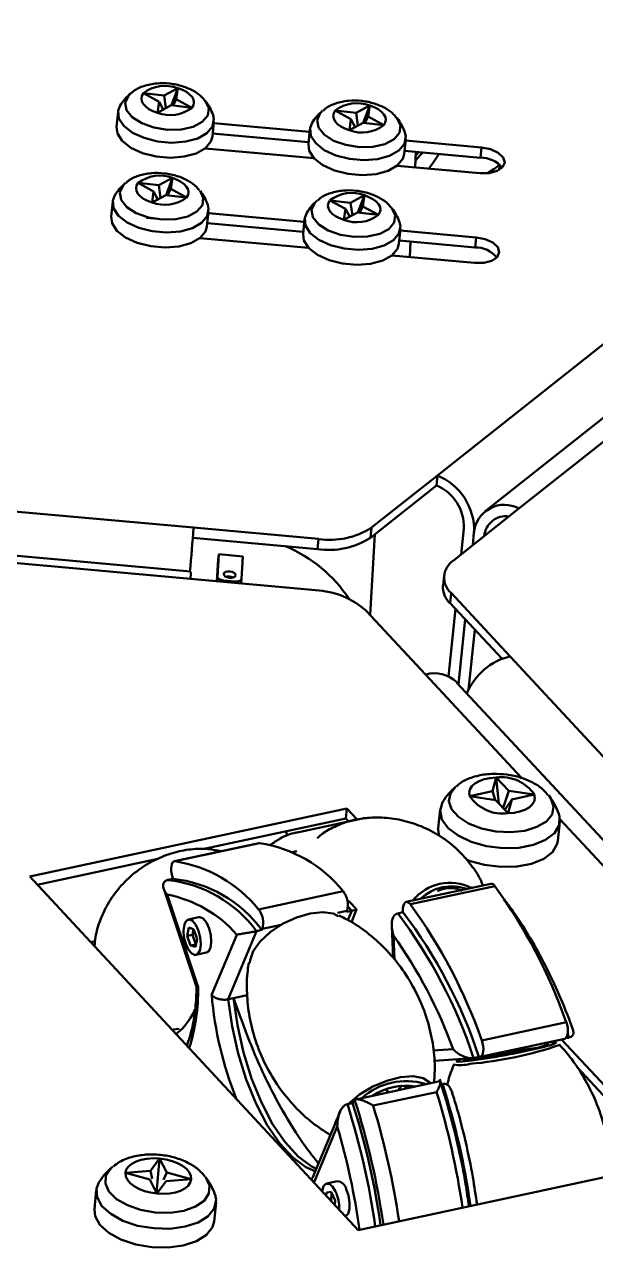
# Model space of a CAD drawing. Header units: millimetres. Extents: x 263 to 2983, y 441 to 2500.
# Drawn here: x 2174.6 to 2222, y 1738.3 to 1839.8 of the extents above; entities that cross this region are included whole.
import ezdxf

# ---------------------------------------------------------------- set-up
doc = ezdxf.new("R2010")
doc.units = ezdxf.units.MM
doc.header["$LTSCALE"] = 0.5
doc.layers.add('BOL', color=7, linetype='Continuous', lineweight=50)

msp = doc.modelspace()

# ---------------------------------------------------------------- linework, layer by layer
at = {"layer": 'BOL'}
for p, q in [((2256.14, 1839.84), (2208.86, 1802.42)), ((2260.09, 1836.86), (2212.81, 1799.43)), ((2186.17, 1833.94), (2187.31, 1834.55)), ((2187.31, 1834.55), (2186.78, 1833.13)), ((2187.31, 1834.55), (2187.18, 1833.64)), ((2183.4, 1834.13), (2183.2, 1833.93)), ((2185.75, 1833.43), (2184.45, 1834.14)), ((2184.45, 1834.14), (2186.17, 1833.94)), ((2185.62, 1832.52), (2185.75, 1833.43)), ((2185.75, 1833.43), (2186.09, 1832.77)), ((2186.17, 1833.94), (2186.31, 1832.89)), ((2187.18, 1833.64), (2186.91, 1833.11)), ((2187.18, 1833.64), (2188.48, 1832.93)), ((2182.35, 1832.6), (2182.22, 1831.35)), ((2186.75, 1833.13), (2185.62, 1832.52)), ((2188.48, 1832.93), (2186.75, 1833.13)), ((2199.33, 1832.69), (2199.13, 1832.49)), ((2201.68, 1831.99), (2200.38, 1832.69)), ((2200.38, 1832.69), (2202.11, 1832.5)), ((2202.11, 1832.5), (2203.25, 1833.11)), ((2202.11, 1832.5), (2202.25, 1831.45)), ((2203.25, 1833.11), (2202.71, 1831.68)), ((2203.11, 1832.19), (2202.84, 1831.67)), ((2203.25, 1833.11), (2203.11, 1832.19)), ((2203.11, 1832.19), (2204.41, 1831.49)), ((2190.18, 1830.53), (2190.3, 1831.78)), ((2190.29, 1831.64), (2198.25, 1830.92)), ((2201.55, 1831.07), (2201.68, 1831.99)), ((2202.69, 1831.69), (2201.55, 1831.07)), ((2201.68, 1831.99), (2202.02, 1831.33)), ((2204.41, 1831.49), (2202.69, 1831.69)), ((2190.2, 1830.8), (2198.17, 1830.07)), ((2198.28, 1831.15), (2198.15, 1829.9)), ((2206.11, 1829.09), (2206.24, 1830.33)), ((2206.22, 1830.2), (2212.52, 1829.63)), ((2198.62, 1828.74), (2189.58, 1829.56)), ((2206.14, 1829.35), (2212.43, 1828.78)), ((2207.01, 1827.98), (2207.08, 1829.27)), ((2207.3, 1829.25), (2207.07, 1828.97)), ((2212.52, 1829.63), (2212.43, 1828.78)), ((2212.39, 1827.5), (2205.52, 1828.12)), ((2213.52, 1827.58), (2213.23, 1827.61)), ((2182.95, 1826.68), (2182.76, 1826.48)), ((2185.3, 1825.98), (2184.01, 1826.69)), ((2184.01, 1826.69), (2185.73, 1826.49)), ((2185.73, 1826.49), (2186.87, 1827.1)), ((2185.73, 1826.49), (2185.87, 1825.44)), ((2186.87, 1827.1), (2186.33, 1825.67)), ((2186.74, 1826.19), (2186.46, 1825.66)), ((2186.87, 1827.1), (2186.74, 1826.19)), ((2186.74, 1826.19), (2188.03, 1825.48)), ((2181.9, 1825.14), (2181.77, 1823.9)), ((2185.17, 1825.06), (2185.3, 1825.98)), ((2186.31, 1825.68), (2185.17, 1825.06)), ((2185.3, 1825.98), (2185.65, 1825.32)), ((2188.03, 1825.48), (2186.31, 1825.68)), ((2198.88, 1825.23), (2198.69, 1825.04)), ((2201.24, 1824.54), (2199.94, 1825.24)), ((2199.94, 1825.24), (2201.66, 1825.05)), ((2201.66, 1825.05), (2202.8, 1825.66)), ((2202.8, 1825.66), (2202.26, 1824.23)), ((2202.8, 1825.66), (2202.67, 1824.74)), ((2189.73, 1823.08), (2189.86, 1824.33)), ((2189.85, 1824.19), (2197.81, 1823.47)), ((2201.1, 1823.62), (2201.24, 1824.54)), ((2202.24, 1824.23), (2201.1, 1823.62)), ((2201.24, 1824.54), (2201.58, 1823.88)), ((2201.66, 1825.05), (2201.8, 1824)), ((2203.96, 1824.04), (2202.24, 1824.23)), ((2202.67, 1824.74), (2202.39, 1824.22)), ((2202.67, 1824.74), (2203.96, 1824.04)), ((2184.72, 1823.8), (2185.67, 1823.71)), ((2189.76, 1823.34), (2197.72, 1822.62)), ((2197.83, 1823.7), (2197.71, 1822.45)), ((2198.17, 1821.29), (2189.14, 1822.11)), ((2205.66, 1821.64), (2205.79, 1822.88)), ((2205.78, 1822.74), (2212.07, 1822.17)), ((2212.07, 1822.17), (2211.99, 1821.33)), ((2205.69, 1821.9), (2211.99, 1821.33)), ((2206.56, 1820.53), (2206.64, 1821.82)), ((2211.95, 1820.05), (2205.07, 1820.67)), ((2215.63, 1799.66), (2228.55, 1809.89)), ((2188.61, 1798.08), (2099, 1806.19)), ((2098.74, 1801.93), (2188.36, 1793.82)), ((2188.37, 1794.44), (2098.76, 1802.55)), ((2208.86, 1802.42), (2203.39, 1798.08)), ((2208.86, 1802.42), (2208.78, 1801.57)), ((2208.78, 1801.57), (2203.3, 1797.24)), ((2210.16, 1795.33), (2215.63, 1799.66)), ((2198.99, 1797.14), (2188.61, 1798.08)), ((2203.39, 1798.08), (2203.3, 1797.24)), ((2211.06, 1798.02), (2210.83, 1795.86)), ((2211.79, 1796.62), (2211.9, 1797.67)), ((2198.91, 1796.3), (2188.56, 1797.24)), ((2198.91, 1796.3), (2198.99, 1797.14)), ((2203.27, 1790.84), (2203.67, 1797.53)), ((2190.6, 1794.01), (2190.71, 1795.87)), ((2190.71, 1795.87), (2190.67, 1795.45)), ((2192.71, 1795.69), (2190.71, 1795.87)), ((2192.6, 1793.83), (2192.71, 1795.69)), ((2190.56, 1793.62), (2190.67, 1795.45)), ((2188.36, 1793.82), (2198.74, 1792.88)), ((2190.56, 1793.62), (2190.6, 1794.01)), ((2191.09, 1793.7), (2191.07, 1793.58)), ((2192.08, 1793.61), (2191.09, 1793.7)), ((2192.07, 1793.49), (2192.08, 1793.61)), ((2192.56, 1793.44), (2192.59, 1793.82)), ((2209.42, 1794.12), (2209.33, 1793.28)), ((2210, 1792.67), (2209.91, 1791.82)), ((2214.9, 1787.39), (2210, 1792.67)), ((2214.23, 1787.19), (2209.91, 1791.82)), ((2202.97, 1791.16), (2207.88, 1785.89)), ((2210.37, 1791.33), (2209.79, 1785.73)), ((2210.61, 1785.08), (2211.16, 1790.48)), ((2211.96, 1789.62), (2211.44, 1784.61)), ((2257.24, 1741.85), (2214.9, 1787.39)), ((2207.88, 1785.89), (2215.85, 1777.31)), ((2252.8, 1739.71), (2210.46, 1785.24)), ((2213.44, 1776.21), (2213.73, 1777.34)), ((2213.73, 1777.34), (2213.97, 1775.18)), ((2213.73, 1777.34), (2214.78, 1776.25)), ((2211.55, 1775.79), (2213.44, 1776.21)), ((2213.68, 1775.47), (2211.55, 1775.79)), ((2213.44, 1776.21), (2213.66, 1775.48)), ((2214.73, 1774.38), (2213.68, 1775.47)), ((2214.78, 1776.25), (2214.31, 1774.82)), ((2215.03, 1775.51), (2214.46, 1774.67)), ((2215.03, 1775.51), (2214.73, 1774.38)), ((2214.78, 1776.25), (2216.91, 1775.93)), ((2216.91, 1775.93), (2215.03, 1775.51)), ((2218.14, 1775.81), (2218.09, 1775.87)), ((2175.01, 1769.14), (2201.35, 1774.78)), ((2201.27, 1773.94), (2201.35, 1774.78)), ((2201.35, 1774.78), (2202.21, 1773.86)), ((2209.08, 1774.69), (2208.92, 1773.13)), ((2189.37, 1771.39), (2201.27, 1773.94)), ((2197.37, 1772.82), (2202.64, 1773.95)), ((2201.27, 1773.94), (2201.49, 1773.7)), ((2218.87, 1772.1), (2219.03, 1773.66)), ((2219.04, 1773.88), (2235.64, 1756.02)), ((2196.41, 1772.51), (2196.27, 1772.87)), ((2194.04, 1771.89), (2187.02, 1770.39)), ((2194.1, 1771.9), (2187.07, 1770.39)), ((2194.04, 1771.89), (2194.1, 1771.9)), ((2175.64, 1768.45), (2185.65, 1770.6)), ((2190.11, 1771.05), (2189.4, 1770.9)), ((2196.79, 1771.16), (2197.18, 1771.23)), ((2196.81, 1771.15), (2197.18, 1771.23)), ((2202.29, 1739.79), (2175.01, 1769.14)), ((2186.47, 1768.84), (2186.91, 1768.93)), ((2186.86, 1769.08), (2186.91, 1768.93)), ((2213.29, 1768.52), (2206.27, 1767.02)), ((2213.64, 1768.32), (2206.62, 1766.82)), ((2186.14, 1768.11), (2188.87, 1759.97)), ((2186.41, 1767.63), (2188.99, 1759.94)), ((2194.01, 1766.4), (2201.04, 1767.91)), ((2201.36, 1766.29), (2200.57, 1766.12)), ((2201.76, 1766.29), (2201.32, 1766.19)), ((2201.32, 1766.19), (2201.36, 1766.29)), ((2201.76, 1766.29), (2201.43, 1766.65)), ((2201.43, 1765.51), (2201.76, 1766.29)), ((2201.72, 1765.35), (2202.15, 1766.39)), ((2206, 1766.17), (2206, 1766.32)), ((2189.06, 1765.74), (2188.18, 1765.55)), ((2205.57, 1766.07), (2206, 1766.17)), ((2188.21, 1764.89), (2188.08, 1764.21)), ((2188.52, 1764.3), (2188.08, 1764.21)), ((2188.08, 1764.21), (2188.37, 1763.4)), ((2188.62, 1764.77), (2188.21, 1764.89)), ((2188.61, 1764.77), (2188.52, 1764.3)), ((2188.52, 1764.3), (2188.81, 1763.49)), ((2188.91, 1763.96), (2188.62, 1764.77)), ((2190.11, 1759.29), (2192.2, 1764.3)), ((2193.85, 1764.59), (2191.5, 1758.94)), ((2193.85, 1764.59), (2194.29, 1764.69)), ((2194.29, 1764.69), (2194.33, 1764.78)), ((2195.88, 1765.11), (2194.33, 1764.78)), ((2205.07, 1765.02), (2205.18, 1762.36)), ((2205.22, 1764.23), (2205.3, 1762.21)), ((2180.44, 1763.76), (2180.08, 1763.68)), ((2188.81, 1763.49), (2188.37, 1763.4)), ((2188.37, 1763.4), (2188.78, 1763.28)), ((2188.78, 1763.28), (2188.91, 1763.96)), ((2188.81, 1763.49), (2188.82, 1763.49)), ((2188.81, 1762.62), (2189.69, 1762.81)), ((2191.94, 1759.03), (2193.07, 1759.27)), ((2191.5, 1758.94), (2191.94, 1759.03)), ((2186.93, 1756.44), (2187.43, 1756.49)), ((2212.54, 1755.53), (2219.57, 1757.04)), ((2212.41, 1754.16), (2219.43, 1755.67)), ((2218.45, 1755.46), (2218.52, 1755.38)), ((2219.17, 1755.61), (2228.63, 1745.44)), ((2219.77, 1755.75), (2219.5, 1755.7)), ((2219.77, 1755.75), (2219.68, 1756.03)), ((2208.52, 1754.69), (2210.16, 1754.81)), ((2208.61, 1753.83), (2211.75, 1754.05)), ((2211.87, 1754.06), (2212.31, 1754.16)), ((2212.38, 1754.16), (2212.31, 1754.16)), ((2213.59, 1754.42), (2213.64, 1754.2)), ((2213.61, 1754.34), (2213.64, 1754.2)), ((2215.6, 1754.57), (2215.55, 1754.84)), ((2215.6, 1754.57), (2215.58, 1754.7)), ((2220.43, 1753.33), (2227.91, 1745.28)), ((2209.07, 1752.13), (2202.09, 1750.63)), ((2208.8, 1751.24), (2203.54, 1750.11)), ((2204.76, 1751.2), (2204.58, 1751.54)), ((2206.15, 1751.5), (2206.35, 1751.81)), ((2207.93, 1751.88), (2207.86, 1751.93)), ((2201.39, 1750.23), (2201.83, 1750.33)), ((2201.87, 1750.42), (2201.83, 1750.33)), ((2200.75, 1749.55), (2198.48, 1744.11)), ((2200.55, 1748.39), (2198.62, 1743.75)), ((2181.92, 1745.06), (2181.85, 1745.01)), ((2185.03, 1744.69), (2185.8, 1745.72)), ((2185.8, 1745.72), (2185.54, 1742.88)), ((2185.8, 1745.72), (2186.4, 1744.56)), ((2228.63, 1745.44), (2202.29, 1739.79)), ((2182.96, 1744.53), (2185.03, 1744.69)), ((2184.98, 1743.97), (2182.96, 1744.53)), ((2185.57, 1742.81), (2184.98, 1743.97)), ((2185.03, 1744.69), (2185.19, 1744.03)), ((2186.4, 1744.56), (2186.12, 1743.96)), ((2188.41, 1744.01), (2186.34, 1743.84)), ((2186.4, 1744.56), (2188.41, 1744.01)), ((2180.54, 1743.09), (2180.38, 1741.53)), ((2186.34, 1743.84), (2185.57, 1742.81)), ((2199.64, 1742.91), (2199.63, 1742.66)), ((2200.03, 1742.96), (2199.64, 1742.91)), ((2200.55, 1743.84), (2199.67, 1743.65)), ((2200.37, 1742.23), (2200.03, 1742.96)), ((2200.08, 1742.87), (2200.04, 1742.23)), ((2190.33, 1740.51), (2190.49, 1742.07)), ((2200.04, 1742.23), (2200.03, 1742.23)), ((2200.04, 1742.23), (2200.05, 1742.2)), ((2200.35, 1741.88), (2200.37, 1742.23))]:
    msp.add_line(p, q, dxfattribs=at)
at = {"layer": 'BOL', "flags": 128}
for points in [[(2188.48, 1832.93), (2188.6, 1833.14), (2188.65, 1833.36), (2188.61, 1833.6), (2188.49, 1833.83), (2188.29, 1834.04), (2188.02, 1834.24), (2187.69, 1834.41), (2187.31, 1834.55)], [(2183.2, 1833.93), (2182.94, 1833.35), (2183.05, 1832.73), (2183.52, 1832.14), (2184.31, 1831.64), (2185.32, 1831.28), (2186.46, 1831.1), (2187.58, 1831.13), (2188.58, 1831.35), (2189.34, 1831.76), (2189.79, 1832.29), (2189.87, 1832.9), (2189.59, 1833.49)], [(2184.45, 1834.14), (2184.33, 1833.93), (2184.28, 1833.7), (2184.32, 1833.47), (2184.44, 1833.24), (2184.64, 1833.02), (2184.91, 1832.82), (2185.24, 1832.65), (2185.62, 1832.52)], [(2182.52, 1833.11), (2182.36, 1832.69), (2182.42, 1832.05), (2182.83, 1831.42), (2183.54, 1830.86), (2184.51, 1830.42), (2185.63, 1830.13), (2186.82, 1830.03), (2187.96, 1830.12), (2188.96, 1830.39), (2189.73, 1830.82), (2190.19, 1831.37), (2190.31, 1832), (2190.23, 1832.32)], [(2199.13, 1832.49), (2198.87, 1831.91), (2198.98, 1831.29), (2199.45, 1830.7), (2200.24, 1830.19), (2201.26, 1829.84), (2202.39, 1829.66), (2203.51, 1829.69), (2204.51, 1829.91), (2205.28, 1830.31), (2205.72, 1830.85), (2205.8, 1831.46), (2205.52, 1832.05)], [(2200.38, 1832.69), (2200.26, 1832.48), (2200.21, 1832.26), (2200.25, 1832.03), (2200.37, 1831.8), (2200.57, 1831.58), (2200.84, 1831.38), (2201.17, 1831.21), (2201.55, 1831.07)], [(2204.41, 1831.49), (2204.53, 1831.7), (2204.58, 1831.92), (2204.54, 1832.15), (2204.42, 1832.38), (2204.22, 1832.6), (2203.95, 1832.8), (2203.62, 1832.97), (2203.25, 1833.11)], [(2182.22, 1831.35), (2182.29, 1830.8), (2182.7, 1830.17), (2183.41, 1829.61), (2184.38, 1829.17), (2185.5, 1828.88), (2186.69, 1828.78), (2187.83, 1828.87), (2188.83, 1829.14), (2189.6, 1829.57), (2190.06, 1830.13), (2190.18, 1830.53)], [(2198.46, 1831.67), (2198.29, 1831.25), (2198.35, 1830.61), (2198.76, 1829.98), (2199.47, 1829.42), (2200.44, 1828.97), (2201.56, 1828.69), (2202.75, 1828.59), (2203.9, 1828.67), (2204.89, 1828.95), (2205.66, 1829.38), (2206.12, 1829.93), (2206.24, 1830.56), (2206.17, 1830.87)], [(2198.15, 1829.9), (2198.22, 1829.36), (2198.63, 1828.73), (2199.35, 1828.17), (2200.31, 1827.73), (2201.44, 1827.44), (2202.62, 1827.34), (2203.77, 1827.43), (2204.76, 1827.7), (2205.53, 1828.13), (2205.99, 1828.68), (2206.11, 1829.09)], [(2207.04, 1828.55), (2207.44, 1828.99), (2207.64, 1829.22)], [(2212.52, 1829.63), (2213.28, 1829.48), (2213.91, 1829.19), (2214.32, 1828.8), (2214.45, 1828.38), (2214.27, 1827.99), (2213.82, 1827.68), (2213.16, 1827.51), (2212.39, 1827.5)], [(2208.15, 1827.88), (2208.48, 1828.32), (2208.99, 1829.09)], [(2213.03, 1827.5), (2213.55, 1827.83), (2214.03, 1828.2)], [(2182.76, 1826.48), (2182.49, 1825.9), (2182.6, 1825.28), (2183.08, 1824.69), (2183.86, 1824.19), (2184.88, 1823.83), (2186.01, 1823.65), (2187.14, 1823.68), (2188.14, 1823.9), (2188.9, 1824.31), (2189.35, 1824.84), (2189.42, 1825.45), (2189.15, 1826.04)], [(2184.01, 1826.69), (2183.88, 1826.48), (2183.84, 1826.25), (2183.88, 1826.02), (2184, 1825.79), (2184.2, 1825.57), (2184.47, 1825.37), (2184.79, 1825.2), (2185.17, 1825.06)], [(2188.03, 1825.48), (2188.16, 1825.69), (2188.2, 1825.91), (2188.16, 1826.15), (2188.04, 1826.37), (2187.84, 1826.59), (2187.57, 1826.79), (2187.25, 1826.96), (2186.87, 1827.1)], [(2182.08, 1825.66), (2181.92, 1825.24), (2181.98, 1824.6), (2182.38, 1823.97), (2183.1, 1823.41), (2184.06, 1822.97), (2185.19, 1822.68), (2186.38, 1822.58), (2187.52, 1822.66), (2188.52, 1822.94), (2189.28, 1823.37), (2189.74, 1823.92), (2189.86, 1824.55), (2189.79, 1824.86)], [(2199.94, 1825.24), (2199.81, 1825.03), (2199.77, 1824.81), (2199.81, 1824.58), (2199.93, 1824.35), (2200.13, 1824.13), (2200.4, 1823.93), (2200.73, 1823.76), (2201.1, 1823.62)], [(2203.96, 1824.04), (2204.09, 1824.25), (2204.14, 1824.47), (2204.1, 1824.7), (2203.97, 1824.93), (2203.78, 1825.15), (2203.51, 1825.35), (2203.18, 1825.52), (2202.8, 1825.66)], [(2198.01, 1824.21), (2197.85, 1823.8), (2197.91, 1823.16), (2198.31, 1822.53), (2199.03, 1821.97), (2199.99, 1821.52), (2201.12, 1821.24), (2202.31, 1821.13), (2203.45, 1821.22), (2204.45, 1821.5), (2205.21, 1821.93), (2205.67, 1822.48), (2205.79, 1823.11), (2205.72, 1823.42)], [(2198.69, 1825.04), (2198.42, 1824.46), (2198.53, 1823.84), (2199.01, 1823.25), (2199.8, 1822.74), (2200.81, 1822.38), (2201.94, 1822.21), (2203.07, 1822.24), (2204.07, 1822.46), (2204.83, 1822.86), (2205.28, 1823.4), (2205.36, 1824.01), (2205.08, 1824.6)], [(2181.77, 1823.9), (2181.85, 1823.35), (2182.25, 1822.72), (2182.97, 1822.16), (2183.93, 1821.72), (2185.06, 1821.43), (2186.25, 1821.33), (2187.39, 1821.42), (2188.39, 1821.69), (2189.15, 1822.12), (2189.61, 1822.67), (2189.73, 1823.08)], [(2197.71, 1822.45), (2197.78, 1821.91), (2198.18, 1821.28), (2198.9, 1820.72), (2199.87, 1820.28), (2200.99, 1819.99), (2202.18, 1819.89), (2203.32, 1819.97), (2204.32, 1820.25), (2205.08, 1820.68), (2205.55, 1821.23), (2205.66, 1821.64)], [(2212.07, 1822.17), (2212.83, 1822.02), (2213.46, 1821.74), (2213.88, 1821.35), (2214, 1820.93), (2213.83, 1820.54), (2213.37, 1820.23), (2212.71, 1820.06), (2211.95, 1820.05)], [(2190.6, 1794.01), (2190.61, 1793.96), (2190.64, 1793.91), (2190.68, 1793.86), (2190.74, 1793.81), (2190.81, 1793.77), (2190.9, 1793.74), (2190.99, 1793.71), (2191.09, 1793.7)], [(2192.11, 1794.14), (2192.08, 1794.25), (2191.98, 1794.34), (2191.82, 1794.42), (2191.63, 1794.45), (2191.44, 1794.45), (2191.27, 1794.41), (2191.16, 1794.33), (2191.12, 1794.23), (2191.15, 1794.13), (2191.25, 1794.03), (2191.41, 1793.96), (2191.6, 1793.92), (2191.79, 1793.92), (2191.96, 1793.97), (2192.07, 1794.04), (2192.11, 1794.14)], [(2192.08, 1793.61), (2192.18, 1793.61), (2192.27, 1793.61), (2192.36, 1793.63), (2192.44, 1793.66), (2192.5, 1793.69), (2192.55, 1793.73), (2192.58, 1793.78), (2192.6, 1793.83)], [(2210.39, 1776.6), (2209.94, 1776.03), (2209.81, 1775.38), (2210.04, 1774.71), (2210.6, 1774.08), (2211.44, 1773.53), (2212.51, 1773.12), (2213.71, 1772.87), (2214.95, 1772.8), (2216.12, 1772.93), (2217.13, 1773.24), (2217.91, 1773.7), (2218.38, 1774.28), (2218.5, 1774.93), (2218.28, 1775.6), (2218.14, 1775.81)], [(2213.73, 1777.34), (2213.22, 1777.29), (2212.75, 1777.2), (2212.33, 1777.05), (2211.98, 1776.85), (2211.72, 1776.62), (2211.56, 1776.36), (2211.5, 1776.08), (2211.55, 1775.79)], [(2214.73, 1774.38), (2215.24, 1774.42), (2215.72, 1774.52), (2216.13, 1774.67), (2216.48, 1774.86), (2216.74, 1775.1), (2216.9, 1775.36), (2216.96, 1775.64), (2216.91, 1775.93)], [(2209.31, 1775.33), (2209.29, 1775.3), (2209.08, 1774.6), (2209.23, 1773.87), (2209.75, 1773.15), (2210.58, 1772.52), (2211.67, 1772), (2212.94, 1771.65), (2214.29, 1771.49), (2215.62, 1771.52), (2216.84, 1771.75), (2217.85, 1772.16), (2218.58, 1772.72), (2218.98, 1773.39), (2219.01, 1774.12), (2218.94, 1774.34)], [(2208.92, 1773.13), (2208.92, 1773.04), (2209, 1772.48)], [(2211.27, 1770.53), (2211.51, 1770.44), (2212.78, 1770.09), (2214.13, 1769.93), (2215.46, 1769.96), (2216.68, 1770.19), (2217.69, 1770.6), (2218.42, 1771.16), (2218.82, 1771.83), (2218.87, 1772.1)], [(2187.07, 1770.39), (2186.97, 1770.37), (2186.88, 1770.29), (2186.81, 1770.16), (2186.77, 1769.99), (2186.75, 1769.78), (2186.76, 1769.55), (2186.8, 1769.31), (2186.86, 1769.08)], [(2206.62, 1766.82), (2206.5, 1766.94), (2206.39, 1767.01), (2206.28, 1767.02), (2206.18, 1766.98), (2206.1, 1766.87), (2206.04, 1766.72), (2206, 1766.53), (2206, 1766.32)], [(2187.97, 1763.53), (2188.19, 1763.05), (2188.46, 1762.73), (2188.74, 1762.61), (2188.98, 1762.72), (2189.15, 1763.03), (2189.21, 1763.51), (2189.17, 1764.07), (2189.02, 1764.63), (2188.8, 1765.12), (2188.53, 1765.44), (2188.25, 1765.56), (2188.01, 1765.45), (2187.85, 1765.14), (2187.78, 1764.66), (2187.82, 1764.1), (2187.97, 1763.53)], [(2189.69, 1762.81), (2189.86, 1762.91), (2190.02, 1763.22), (2190.09, 1763.69), (2190.05, 1764.26), (2189.9, 1764.82), (2189.68, 1765.3), (2189.41, 1765.63), (2189.13, 1765.75), (2189.06, 1765.74)], [(2200.62, 1765.84), (2200.2, 1766.05), (2199.34, 1766.18), (2198.3, 1766.06), (2197.15, 1765.73), (2196.01, 1765.19), (2194.97, 1764.5), (2194.13, 1763.72), (2193.56, 1762.93), (2193.31, 1762.18), (2193.3, 1761.95)], [(2191.5, 1758.94), (2191.82, 1756.68), (2192.32, 1754.44), (2192.99, 1752.28), (2193.81, 1750.27), (2194.74, 1748.49), (2195.77, 1746.98), (2196.85, 1745.81), (2197.95, 1745), (2198.71, 1744.66)], [(2191.94, 1759.03), (2192.25, 1756.78), (2192.76, 1754.53), (2193.43, 1752.37), (2194.25, 1750.37), (2195.18, 1748.58), (2196.21, 1747.08), (2197.29, 1745.9), (2198.39, 1745.09), (2198.81, 1744.88)], [(2219.57, 1757.04), (2219.64, 1756.81), (2219.68, 1756.57), (2219.7, 1756.34), (2219.69, 1756.12), (2219.65, 1755.94), (2219.59, 1755.79), (2219.51, 1755.7), (2219.43, 1755.67)], [(2212.38, 1754.16), (2212.48, 1754.2), (2212.57, 1754.29), (2212.63, 1754.43), (2212.67, 1754.62), (2212.68, 1754.83), (2212.66, 1755.06), (2212.61, 1755.3), (2212.54, 1755.53)], [(2217.2, 1754.92), (2216.48, 1754.83), (2215.58, 1754.68)], [(2210.41, 1753.81), (2210.5, 1753.77), (2210.56, 1753.76)], [(2210.56, 1753.76), (2210.93, 1753.78), (2211.69, 1753.86)], [(2211.21, 1754.01), (2211.09, 1753.95), (2211.06, 1753.93)], [(2211.06, 1753.93), (2211.11, 1753.89), (2211.19, 1753.89)], [(2211.19, 1753.89), (2211.48, 1753.9), (2212.15, 1753.97)], [(2208.3, 1751.96), (2208.24, 1752.02), (2207.67, 1752.4), (2206.84, 1752.55), (2205.81, 1752.48), (2204.66, 1752.18), (2203.49, 1751.69), (2202.4, 1751.03), (2201.47, 1750.27), (2201.45, 1750.25)], [(2205.59, 1751.38), (2205.72, 1751.53), (2205.94, 1751.82)], [(2200.56, 1749.09), (2200.38, 1748.67), (2200.38, 1748.66)], [(2181.85, 1745.01), (2181.74, 1744.9), (2181.34, 1744.3), (2181.29, 1743.64), (2181.59, 1742.98), (2182.21, 1742.36), (2183.12, 1741.84), (2184.22, 1741.46), (2185.44, 1741.25)], [(2185.8, 1745.72), (2185.26, 1745.74), (2184.74, 1745.71), (2184.26, 1745.62), (2183.84, 1745.48), (2183.48, 1745.29), (2183.21, 1745.06), (2183.03, 1744.8), (2182.96, 1744.53)], [(2188.41, 1744.01), (2188.38, 1744.29), (2188.25, 1744.58), (2188.02, 1744.86), (2187.69, 1745.11), (2187.29, 1745.33), (2186.83, 1745.51), (2186.33, 1745.64), (2185.8, 1745.72)], [(2182.96, 1744.53), (2182.99, 1744.24), (2183.12, 1743.95), (2183.36, 1743.67), (2183.68, 1743.42), (2184.08, 1743.2), (2184.54, 1743.02), (2185.04, 1742.89), (2185.57, 1742.81)], [(2185.44, 1741.25), (2186.67, 1741.22), (2187.81, 1741.39), (2188.78, 1741.73), (2189.49, 1742.22), (2189.89, 1742.82), (2189.94, 1743.48), (2189.64, 1744.15), (2189.59, 1744.21)], [(2185.57, 1742.81), (2186.11, 1742.79), (2186.63, 1742.82), (2187.11, 1742.91), (2187.54, 1743.05), (2187.89, 1743.24), (2188.16, 1743.47), (2188.34, 1743.73), (2188.41, 1744.01)], [(2180.76, 1743.73), (2180.56, 1743.24), (2180.6, 1742.51), (2181, 1741.78), (2181.74, 1741.12), (2182.75, 1740.56), (2183.97, 1740.15), (2185.31, 1739.93)], [(2200.41, 1742.99), (2200.16, 1743.4), (2199.88, 1743.63), (2199.61, 1743.63), (2199.41, 1743.42), (2199.29, 1743.02)], [(2201.24, 1740.93), (2201.44, 1741.14), (2201.56, 1741.54), (2201.57, 1742.07), (2201.48, 1742.65), (2201.29, 1743.18)], [(2185.31, 1739.93), (2186.66, 1739.9), (2187.93, 1740.07), (2189.01, 1740.42), (2189.84, 1740.94), (2190.34, 1741.58), (2190.49, 1742.29), (2190.4, 1742.74)], [(2180.38, 1741.53), (2180.44, 1740.95), (2180.84, 1740.22), (2181.58, 1739.55), (2182.59, 1739), (2183.81, 1738.59), (2185.15, 1738.36)], [(2185.15, 1738.36), (2186.5, 1738.34), (2187.76, 1738.51), (2188.85, 1738.86), (2189.68, 1739.38), (2190.18, 1740.02), (2190.33, 1740.51)]]:
    msp.add_lwpolyline(points, dxfattribs=at)
at = {"layer": 'BOL'}
for centre, radius, start, end in [((2186.25, 1831.8), 2.95, 68.8902, 127.5839), ((2186.19, 1830.86), 4.3, 130.5445, 148.483), ((2186.19, 1830.86), 4.3, 19.7775, 37.7161), ((2202.18, 1830.36), 2.95, 68.8915, 127.5813), ((2186.68, 1835.27), 2.95, 248.8915, 307.5813), ((2202.12, 1829.42), 4.3, 130.5445, 148.483), ((2202.61, 1833.82), 2.95, 248.8911, 307.583), ((2202.12, 1829.42), 4.3, 19.7775, 37.7161), ((2212.48, 1826.51), 2.28, 39.3862, 91.178), ((2212.91, 1828.17), 1.12, 337.7237, 1.7864), ((2185.81, 1824.35), 2.95, 68.8902, 127.5839), ((2185.75, 1823.41), 4.3, 130.5445, 148.483), ((2186.23, 1827.82), 2.95, 248.8902, 307.5839), ((2185.75, 1823.41), 4.3, 19.7775, 37.7161), ((2201.68, 1821.97), 4.3, 130.5445, 148.483), ((2201.74, 1822.91), 2.95, 68.8934, 127.5807), ((2201.68, 1821.97), 4.3, 19.7775, 37.7161), ((2202.16, 1826.37), 2.95, 248.8907, 307.5834), ((2212.03, 1819.06), 2.28, 39.3862, 91.178), ((2206.98, 1797.86), 4.93, 357.8011, 67.5005), ((2207.36, 1798.16), 3.7, 357.8008, 67.5003), ((2214.42, 1797.45), 2.53, 61.2301, 174.919), ((2214.55, 1797.22), 1.81, 81.8457, 174.8792), ((2054.89, 1807.02), 134.02, 354.6138, 356.1735), ((2199.93, 1803.52), 6.45, 261.7012, 302.4714), ((2199.84, 1802.68), 6.45, 261.7012, 302.4714), ((2191.75, 1785.72), 11.71, 33.3623, 67.5171), ((2211.11, 1793.93), 1.69, 124.352, 228.8228), ((2185.14, 1794.21), 3.24, 353.2039, 4.1218), ((2191.51, 1793.18), 0.853, 63.263, 104.9947), ((2198.45, 1786.11), 6.78, 48.1881, 87.5616), ((2211.15, 1793.16), 1.83, 176.5104, 227.2367), ((2216.12, 1782.34), 5.2, 103.4999, 157.4908), ((2208.61, 1783.31), 2.68, 46.2174, 105.8011), ((2214.19, 1774.06), 3.31, 34.3895, 97.8449), ((2213.89, 1772.52), 5.37, 130.5445, 148.483), ((2214.28, 1777.66), 3.31, 214.3881, 277.8468), ((2213.89, 1772.52), 5.37, 19.7775, 37.7161), ((2192.41, 1760.94), 11.09, 38.9564, 81.2643), ((2185.39, 1759.43), 11.09, 38.9564, 81.2643), ((2185.36, 1758.35), 10.54, 36.2991, 83.9217), ((2185.8, 1758.45), 10.54, 36.2991, 83.9217), ((2209.9, 1764.64), 3.96, 63.1912, 140.9814), ((2210.04, 1764.57), 3.74, 69.6764, 133.6829), ((2213.32, 1768.17), 0.359, 26.0687, 94.3485), ((2178.33, 1742.59), 43.69, 19.3105, 36.0878), ((2184.55, 1757.69), 10.11, 40.8276, 79.3936), ((2199.62, 1766.78), 1.81, 344.0774, 38.4694), ((2192.59, 1765.28), 1.81, 344.0774, 38.4694), ((2171.31, 1741.08), 43.69, 19.3105, 36.0878), ((2172.68, 1741.15), 41.26, 18.2393, 37.1591), ((2173.12, 1741.24), 41.26, 18.2393, 37.1591), ((2172.56, 1741.08), 40.03, 20.0614, 35.337), ((2172.95, 1759.73), 16.05, 342.4717, 0.7374), ((2220.22, 1761.88), 30.21, 184.9095, 201.6999), ((2208.94, 1784.52), 31.05, 274.8551, 288.9964), ((2217.77, 1752.81), 2.45, 82.1952, 103.014), ((2217.23, 1756.42), 1.47, 273.5151, 306.4817), ((2217.42, 1757.56), 2.57, 278.1285, 301.2707), ((2218.39, 1752.4), 2.98, 83.0081, 101.0612), ((2203.81, 1812.49), 59.16, 277.6555, 283.661), ((2220.13, 1721.78), 33.19, 101.3292, 104.1581), ((2205.65, 1802.6), 49.06, 277.6076, 283.7567), ((2213.48, 1760.52), 6.19, 271.2137, 289.8188), ((2210.75, 1756.51), 3.04, 259.6266, 285.5516), ((2211.09, 1752.74), 1.27, 102.3684, 122.2932), ((2206.28, 1746.6), 5.55, 73.4797, 131.8904), ((2206.19, 1746.94), 4.82, 80.0082, 124.1644), ((2146.23, 1732.21), 65.4, 8.298, 16.9158), ((2150.36, 1733.09), 61.86, 8.0823, 17.7239), ((2142.46, 1731.4), 61.86, 8.0823, 17.7239), ((2142.9, 1731.5), 61.86, 8.0823, 17.7239), ((2202.23, 1750.29), 0.392, 130.3524, 159.5236), ((2142.04, 1731.31), 62.97, 8.1529, 17.8256), ((2140.96, 1731.08), 65.4, 8.298, 16.9158), ((2143.19, 1731.56), 59.78, 7.9389, 16.3522), ((2185.34, 1740.93), 5.37, 130.5445, 148.483), ((2185.34, 1740.93), 5.37, 19.7775, 37.7161), ((2197.52, 1741.66), 3.18, 357.2057, 24.7485), ((2200.47, 1743.01), 0.838, 11.9927, 84.3803)]:
    msp.add_arc(centre, radius, start, end, dxfattribs=at)
for points, knots in [([(2189.55, 1833.5), (2189.47, 1833.61), (2189.22, 1833.94), (2188.6, 1834.36), (2187.7, 1834.75), (2186.64, 1834.97), (2185.53, 1834.99), (2184.51, 1834.77), (2183.8, 1834.48), (2183.51, 1834.2), (2183.44, 1834.14)], [0, 0, 0, 0, 0.064131, 0.1957, 0.342823, 0.496063, 0.650659, 0.810996, 0.956572, 1, 1, 1, 1]), ([(2205.48, 1832.06), (2205.4, 1832.17), (2205.15, 1832.5), (2204.53, 1832.92), (2203.63, 1833.31), (2202.58, 1833.53), (2201.46, 1833.55), (2200.44, 1833.33), (2199.73, 1833.03), (2199.44, 1832.76), (2199.38, 1832.69)], [0, 0, 0, 0, 0.064131, 0.195701, 0.342826, 0.496063, 0.65066, 0.810997, 0.956572, 1, 1, 1, 1]), ([(2189.11, 1826.05), (2189.02, 1826.16), (2188.78, 1826.49), (2188.15, 1826.91), (2187.26, 1827.3), (2186.2, 1827.52), (2185.09, 1827.54), (2184.07, 1827.32), (2183.36, 1827.03), (2183.07, 1826.75), (2183, 1826.69)], [0, 0, 0, 0, 0.064131, 0.1957, 0.342823, 0.496063, 0.650659, 0.810996, 0.956572, 1, 1, 1, 1]), ([(2205.04, 1824.61), (2204.96, 1824.72), (2204.71, 1825.05), (2204.08, 1825.47), (2203.19, 1825.86), (2202.13, 1826.08), (2201.02, 1826.09), (2200, 1825.88), (2199.29, 1825.58), (2199, 1825.31), (2198.93, 1825.24)], [0, 0, 0, 0, 0.064124, 0.195694, 0.342821, 0.496059, 0.650657, 0.810995, 0.956572, 1, 1, 1, 1]), ([(2213.51, 1777.65), (2213.29, 1777.64), (2212.65, 1777.61), (2211.69, 1777.36), (2210.88, 1777.02), (2210.54, 1776.7), (2210.45, 1776.61)], [0, 0, 0, 0, 0.193155, 0.556224, 0.884193, 1, 1, 1, 1]), ([(2218.04, 1775.88), (2217.92, 1776.03), (2217.59, 1776.43), (2216.83, 1776.93), (2215.81, 1777.36), (2214.66, 1777.63), (2213.88, 1777.64), (2213.51, 1777.65)], [0, 0, 0, 0, 0.124436, 0.329199, 0.554367, 0.785911, 1, 1, 1, 1]), ([(2212.61, 1768.46), (2212.59, 1768.5), (2212.4, 1769.03), (2211.77, 1769.97), (2210.69, 1771.27), (2209.32, 1772.38), (2207.74, 1773.25), (2206.1, 1773.8), (2204.46, 1774.05), (2202.89, 1774.02), (2201.45, 1773.74), (2200.21, 1773.23), (2199.36, 1772.76), (2198.97, 1772.38), (2198.89, 1772.3)], [0, 0, 0, 0, 0.007863, 0.105485, 0.205567, 0.317152, 0.426163, 0.531647, 0.632843, 0.729158, 0.819846, 0.903942, 0.980079, 1, 1, 1, 1]), ([(2202.64, 1773.95), (2202.64, 1773.95), (2202.75, 1773.97), (2202.87, 1773.97), (2202.98, 1773.97)], [0, 0, 0, 0, 0.017504, 1, 1, 1, 1]), ([(2197.32, 1772.8), (2197.26, 1772.79), (2196.73, 1772.7), (2195.93, 1772.4), (2195.27, 1771.94), (2195.01, 1771.77)], [0, 0, 0, 0, 0.075698, 0.639965, 1, 1, 1, 1]), ([(2190.9, 1771.22), (2190.55, 1771.29), (2189.72, 1771.47), (2188.36, 1771.42), (2186.85, 1771.12), (2185.32, 1770.51), (2183.87, 1769.61), (2182.59, 1768.42), (2181.58, 1767.06), (2180.87, 1765.61), (2180.47, 1764.35), (2180.42, 1763.59), (2180.4, 1763.34)], [0, 0, 0, 0, 0.071091, 0.171593, 0.276271, 0.383753, 0.503453, 0.620807, 0.734692, 0.844155, 0.948531, 1, 1, 1, 1]), ([(2186.41, 1767.63), (2186.41, 1767.63), (2186.3, 1767.78), (2186.13, 1768.05), (2186.06, 1768.41), (2186.14, 1768.64), (2186.28, 1768.77), (2186.41, 1768.81), (2186.47, 1768.84)], [0, 0, 0, 0, 0.002979, 0.336068, 0.61725, 0.785594, 0.892373, 1, 1, 1, 1]), ([(2208.86, 1767.92), (2209.04, 1767.99), (2209.53, 1768.18), (2210.26, 1768.19), (2210.74, 1768.02), (2210.93, 1767.95)], [0, 0, 0, 0, 0.24897, 0.700743, 1, 1, 1, 1]), ([(2202.14, 1766.4), (2202, 1766.57), (2201.74, 1766.86), (2201.48, 1767.09), (2201.37, 1767.19)], [0, 0, 0, 0, 0.5751717, 1, 1, 1, 1]), ([(2201.76, 1766.29), (2201.82, 1766.3), (2201.95, 1766.33), (2202.09, 1766.37), (2202.17, 1766.39), (2202.14, 1766.39), (2202.13, 1766.39)], [0, 0, 0, 0, 0.220517, 0.439284, 0.78418, 1, 1, 1, 1]), ([(2220.1, 1756.44), (2220.03, 1756.64), (2219.64, 1757.73), (2218.84, 1759.63), (2217.69, 1762.05), (2216.45, 1764.27), (2215.35, 1765.99), (2214.65, 1766.9), (2214.41, 1767.21)], [0, 0, 0, 0, 0.047359, 0.257573, 0.468089, 0.678966, 0.890319, 1, 1, 1, 1]), ([(2208.59, 1752.02), (2208.62, 1752.54), (2208.69, 1753.7), (2208.47, 1755.55), (2207.96, 1757.56), (2207.14, 1759.54), (2206.03, 1761.39), (2204.71, 1763), (2203.25, 1764.34), (2201.89, 1765.31), (2201.01, 1765.74), (2200.67, 1765.9)], [0, 0, 0, 0, 0.092765, 0.209072, 0.326998, 0.457264, 0.583286, 0.704604, 0.821172, 0.932726, 1, 1, 1, 1]), ([(2205.57, 1766.07), (2205.5, 1766.05), (2205.37, 1766), (2205.2, 1765.8), (2205.07, 1765.45), (2205.05, 1764.9), (2205.15, 1764.47), (2205.22, 1764.23), (2205.22, 1764.23)], [0, 0, 0, 0, 0.107627, 0.214421, 0.382771, 0.663948, 0.997013, 1, 1, 1, 1]), ([(2192.2, 1764.3), (2192.2, 1764.3), (2192.31, 1764.32), (2192.56, 1764.36), (2192.98, 1764.43), (2193.35, 1764.49), (2193.63, 1764.55), (2193.78, 1764.58), (2193.85, 1764.59)], [0, 0, 0, 0, 0.002968, 0.336063, 0.617239, 0.78559, 0.892375, 1, 1, 1, 1]), ([(2193.22, 1762), (2193.18, 1761.78), (2193.03, 1760.95), (2193.02, 1759.43), (2193.22, 1757.47), (2193.73, 1755.46), (2194.55, 1753.48), (2195.66, 1751.62), (2196.98, 1750.02), (2198.42, 1748.68), (2199.47, 1748), (2199.97, 1747.67)], [0, 0, 0, 0, 0.040609, 0.155384, 0.272951, 0.392148, 0.523823, 0.651208, 0.773841, 0.891667, 1, 1, 1, 1]), ([(2188.86, 1759.97), (2188.86, 1759.75), (2188.84, 1758.94), (2188.71, 1757.62), (2188.44, 1756.19), (2188.18, 1755.44), (2188.06, 1755.1)], [0, 0, 0, 0, 0.11467, 0.426316, 0.736096, 1, 1, 1, 1]), ([(2188.99, 1759.94), (2188.99, 1759.94), (2188.94, 1759.94), (2188.88, 1759.94), (2188.88, 1759.96), (2188.88, 1759.97)], [0, 0, 0, 0, 0.015643, 0.617632, 1, 1, 1, 1]), ([(2190.11, 1759.29), (2190.12, 1759.29), (2190.16, 1759.24), (2190.29, 1759.13), (2190.56, 1759), (2190.87, 1758.92), (2191.2, 1758.89), (2191.4, 1758.92), (2191.5, 1758.94)], [0, 0, 0, 0, 0.0048164, 0.1892215, 0.40496, 0.6072296, 0.8035127, 1, 1, 1, 1]), ([(2210.83, 1759.65), (2210.82, 1759.66), (2210.8, 1759.7), (2210.79, 1759.73), (2210.78, 1759.74)], [0, 0, 0, 0, 0.501912, 1, 1, 1, 1]), ([(2187.11, 1756.02), (2187.18, 1756.07), (2187.77, 1756.5), (2188.31, 1757.23), (2188.71, 1758.03), (2188.73, 1758.08)], [0, 0, 0, 0, 0.109647, 0.947966, 1, 1, 1, 1]), ([(2191.94, 1759.03), (2192.52, 1757.42), (2193.66, 1754.23), (2195.61, 1750.31), (2197.39, 1747.34), (2198.5, 1745.93), (2198.99, 1745.32)], [0, 0, 0, 0, 0.299906, 0.59235, 0.823211, 1, 1, 1, 1]), ([(2220.1, 1756.44), (2220.13, 1756.34), (2220.19, 1756.16), (2220.11, 1755.95), (2219.97, 1755.82), (2219.84, 1755.78), (2219.77, 1755.75)], [0, 0, 0, 0, 0.3974978, 0.6624992, 0.8305959, 1, 1, 1, 1]), ([(2217.99, 1755.16), (2217.99, 1755.16), (2218, 1755.16), (2217.94, 1755.13), (2217.76, 1755.07), (2217.46, 1754.99), (2217.29, 1754.95)], [0, 0, 0, 0, 0.0069548, 0.1866683, 0.5460831, 1, 1, 1, 1]), ([(2223.29, 1744.29), (2223.28, 1744.77), (2223.25, 1746.04), (2222.86, 1748.04), (2222.17, 1750.21), (2221.21, 1752.19), (2220.17, 1753.84), (2219.36, 1754.76), (2219.02, 1755.15)], [0, 0, 0, 0, 0.120766, 0.318447, 0.509053, 0.69295, 0.870698, 1, 1, 1, 1]), ([(2211.87, 1754.06), (2211.8, 1754.05), (2211.65, 1754.03), (2211.36, 1754.08), (2210.98, 1754.2), (2210.54, 1754.45), (2210.28, 1754.68), (2210.17, 1754.81), (2210.16, 1754.81)], [0, 0, 0, 0, 0.107625, 0.21442, 0.38278, 0.663945, 0.997036, 1, 1, 1, 1]), ([(2210.25, 1753.54), (2210.07, 1753.11), (2209.84, 1752.55), (2209.72, 1751.96), (2209.69, 1751.83)], [0, 0, 0, 0, 0.783225, 1, 1, 1, 1]), ([(2211.25, 1753.9), (2211.23, 1753.9), (2211.19, 1753.9), (2211.2, 1753.89), (2211.2, 1753.89)], [0, 0, 0, 0, 0.549691, 1, 1, 1, 1]), ([(2209.07, 1752.12), (2209.07, 1752.12), (2209.11, 1752.14), (2209.12, 1752.09), (2209.11, 1751.93), (2208.99, 1751.63), (2208.87, 1751.37), (2208.81, 1751.24), (2208.8, 1751.24)], [0, 0, 0, 0, 0.03353, 0.189458, 0.409267, 0.711001, 0.996247, 1, 1, 1, 1]), ([(2211.48, 1741.76), (2211.39, 1742.37), (2211.17, 1743.97), (2210.63, 1746.55), (2209.92, 1749.48), (2209.34, 1751.36), (2209.05, 1752.3)], [0, 0, 0, 0, 0.171242, 0.448315, 0.725374, 1, 1, 1, 1]), ([(2209.29, 1751.93), (2209.36, 1751.93), (2209.5, 1751.94), (2209.72, 1751.84), (2209.95, 1751.59), (2210.05, 1751.32), (2210.11, 1751.16)], [0, 0, 0, 0, 0.1654975, 0.3296939, 0.5885491, 1, 1, 1, 1]), ([(2212.15, 1741.91), (2212.04, 1742.66), (2211.79, 1744.38), (2211.23, 1747.05), (2210.65, 1749.39), (2210.23, 1750.73), (2210.1, 1751.15)], [0, 0, 0, 0, 0.2419919, 0.5503414, 0.8586839, 1, 1, 1, 1]), ([(2200.55, 1748.39), (2200.55, 1748.39), (2200.55, 1748.62), (2200.58, 1749.06), (2200.75, 1749.61), (2200.97, 1749.96), (2201.18, 1750.16), (2201.32, 1750.21), (2201.39, 1750.23)], [0, 0, 0, 0, 0.002981, 0.336058, 0.617235, 0.785588, 0.892378, 1, 1, 1, 1]), ([(2203.54, 1750.11), (2203.53, 1750.11), (2203.4, 1750.2), (2203.11, 1750.37), (2202.68, 1750.55), (2202.34, 1750.64), (2202.11, 1750.65), (2202.02, 1750.61), (2201.98, 1750.59)], [0, 0, 0, 0, 0.0033412, 0.257303, 0.5259453, 0.7216548, 0.8604813, 1, 1, 1, 1]), ([(2189.56, 1744.23), (2189.41, 1744.41), (2189.04, 1744.84), (2188.25, 1745.35), (2187.22, 1745.79), (2186.04, 1746.04), (2184.8, 1746.09), (2183.58, 1745.91), (2182.61, 1745.58), (2182.13, 1745.2), (2181.97, 1745.07)], [0, 0, 0, 0, 0.09073, 0.213809, 0.348958, 0.487508, 0.626638, 0.769413, 0.920653, 1, 1, 1, 1]), ([(2198.44, 1743.98), (2198.44, 1743.99), (2198.45, 1744.03), (2198.47, 1744.07), (2198.49, 1744.1)], [0, 0, 0, 0, 0.148604, 1, 1, 1, 1])]:
    msp.add_open_spline(points, degree=3, knots=knots, dxfattribs=at)

doc.saveas('drawing.dxf')
